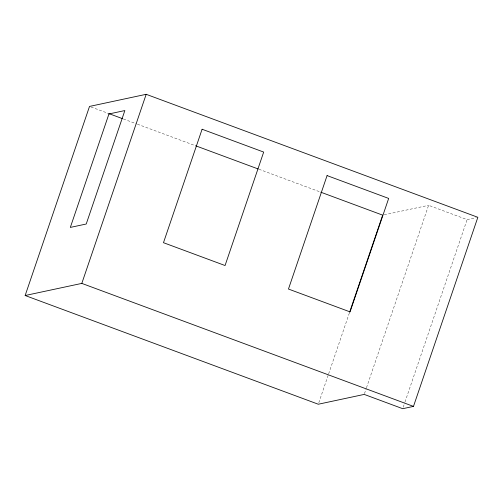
<?xml version="1.0" encoding="UTF-8"?>
<svg xmlns="http://www.w3.org/2000/svg" width="503" height="503" viewBox="0 0 503 503"><rect width="100%" height="100%" fill="white"/><g stroke="black" fill="none" stroke-linecap="round" stroke-linejoin="round"><path stroke-width="0.38" stroke-dasharray="2.52 1.89" d="M318.808 402.746L328.396 374.565M328.654 373.823L349.352 313.017M364.468 393.667L366.234 388.479M366.492 387.738L428.587 205.318L467.105 219.604L476.316 217.636M403.236 407.21L404.752 402.758M405.003 402.016L467.105 219.604M384.204 214.812L428.587 205.318M90.993 106.969L107.938 113.25M123.405 118.991L136.659 123.908M137.401 124.178L194.85 145.486M258.932 169.247L320.065 191.92"/><path stroke-width="0.75" d="M25.15 295.512L89.521 106.422L146.184 94.306L477.85 217.302L413.479 406.393L402.733 408.694L364.216 394.409L318.298 404.23L25.15 295.512L81.813 283.396L413.479 406.393M81.813 283.396L146.184 94.306M349.604 312.281L382.67 215.139L320.801 192.196M108.673 113.527L122.669 118.714M195.585 145.757L258.196 168.977M108.95 113.955L70.326 227.413L86.227 224.011L124.851 110.559L108.95 113.955M202.099 129.24L163.475 242.691L225.061 265.534L263.679 152.076L202.099 129.24M327.082 175.591L288.464 289.043L350.044 311.885L388.668 198.427L327.082 175.591"/></g></svg>
